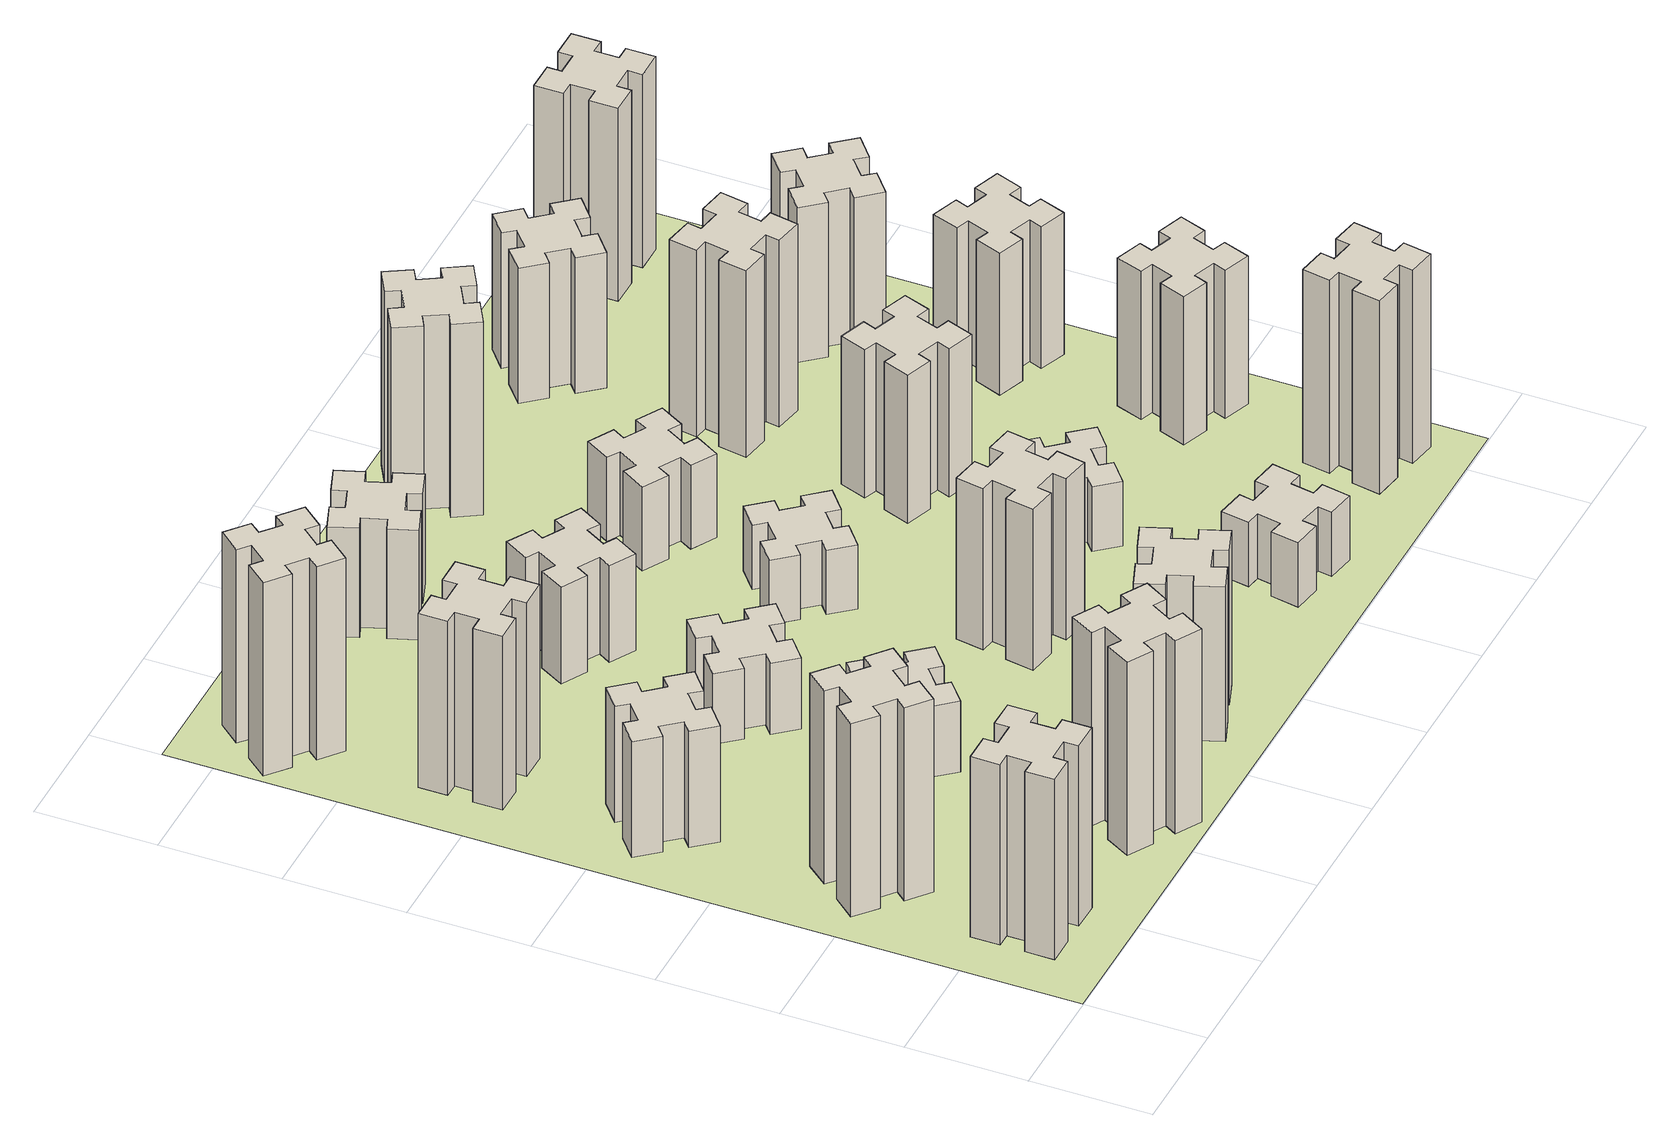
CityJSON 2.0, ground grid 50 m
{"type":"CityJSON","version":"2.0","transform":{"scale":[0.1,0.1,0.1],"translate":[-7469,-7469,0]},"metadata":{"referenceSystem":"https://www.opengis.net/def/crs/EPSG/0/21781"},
"CityObjects":{
"building1":{"type":"Building","attributes":{"class":"1000","function":"1000","usage":"1000","yearOfConstruction":2016,"roofType":"1000","measuredHeight":84,"storeysAboveGround":30,"storeysBelowGround":0},"geometry":[{"type":"Solid","lod":"1","boundaries":[[[[0,1,2,3,4,5,6,7,8,9,10,11,12,13,14,15,16,17,18,19]],[[17,16,20,21]],[[16,15,22,20]],[[15,14,23,22]],[[14,13,24,23]],[[13,12,25,24]],[[12,11,26,25]],[[11,10,27,26]],[[10,9,28,27]],[[9,8,29,28]],[[8,7,30,29]],[[7,6,31,30]],[[6,5,32,31]],[[5,4,33,32]],[[4,3,34,33]],[[3,2,35,34]],[[2,1,36,35]],[[1,0,37,36]],[[0,19,38,37]],[[19,18,39,38]],[[18,17,21,39]],[[24,25,26,27,28,29,30,31,32,33,34,35,36,37,38,39,21,20,22,23]]]]}]},
"building2":{"type":"Building","attributes":{"class":"1000","function":"1000","usage":"1000","yearOfConstruction":2016,"roofType":"1000","measuredHeight":90,"storeysAboveGround":30,"storeysBelowGround":0},"geometry":[{"type":"Solid","lod":"1","boundaries":[[[[40,41,42,43,44,45,46,47,48,49,50,51,52,53,54,55,56,57,58,59]],[[57,56,60,61]],[[56,55,62,60]],[[55,54,63,62]],[[54,53,64,63]],[[53,52,65,64]],[[52,51,66,65]],[[51,50,67,66]],[[50,49,68,67]],[[49,48,69,68]],[[48,47,70,69]],[[47,46,71,70]],[[46,45,72,71]],[[45,44,73,72]],[[44,43,74,73]],[[43,42,75,74]],[[42,41,76,75]],[[41,40,77,76]],[[40,59,78,77]],[[59,58,79,78]],[[58,57,61,79]],[[64,65,66,67,68,69,70,71,72,73,74,75,76,77,78,79,61,60,62,63]]]]}]},
"building3":{"type":"Building","attributes":{"class":"1000","function":"1000","usage":"1000","yearOfConstruction":2016,"roofType":"1000","measuredHeight":54,"storeysAboveGround":30,"storeysBelowGround":0},"geometry":[{"type":"Solid","lod":"1","boundaries":[[[[80,81,82,83,84,85,86,87,88,89,90,91,92,93,94,95,96,97,98,99]],[[97,96,100,101]],[[96,95,102,100]],[[95,94,103,102]],[[94,93,104,103]],[[93,92,105,104]],[[92,91,106,105]],[[91,90,107,106]],[[90,89,108,107]],[[89,88,109,108]],[[88,87,110,109]],[[87,86,111,110]],[[86,85,112,111]],[[85,84,113,112]],[[84,83,114,113]],[[83,82,115,114]],[[82,81,116,115]],[[81,80,117,116]],[[80,99,118,117]],[[99,98,119,118]],[[98,97,101,119]],[[104,105,106,107,108,109,110,111,112,113,114,115,116,117,118,119,101,100,102,103]]]]}]},
"building4":{"type":"Building","attributes":{"class":"1000","function":"1000","usage":"1000","yearOfConstruction":2016,"roofType":"1000","measuredHeight":81,"storeysAboveGround":30,"storeysBelowGround":0},"geometry":[{"type":"Solid","lod":"1","boundaries":[[[[120,121,122,123,124,125,126,127,128,129,130,131,132,133,134,135,136,137,138,139]],[[137,136,140,141]],[[136,135,142,140]],[[135,134,143,142]],[[134,133,144,143]],[[133,132,145,144]],[[132,131,146,145]],[[131,130,147,146]],[[130,129,148,147]],[[129,128,149,148]],[[128,127,150,149]],[[127,126,151,150]],[[126,125,152,151]],[[125,124,153,152]],[[124,123,154,153]],[[123,122,155,154]],[[122,121,156,155]],[[121,120,157,156]],[[120,139,158,157]],[[139,138,159,158]],[[138,137,141,159]],[[144,145,146,147,148,149,150,151,152,153,154,155,156,157,158,159,141,140,142,143]]]]}]},
"building5":{"type":"Building","attributes":{"class":"1000","function":"1000","usage":"1000","yearOfConstruction":2016,"roofType":"1000","measuredHeight":90,"storeysAboveGround":30,"storeysBelowGround":0},"geometry":[{"type":"Solid","lod":"1","boundaries":[[[[160,161,162,163,164,165,166,167,168,169,170,171,172,173,174,175,176,177,178,179]],[[177,176,180,181]],[[176,175,182,180]],[[175,174,183,182]],[[174,173,184,183]],[[173,172,185,184]],[[172,171,186,185]],[[171,170,187,186]],[[170,169,188,187]],[[169,168,189,188]],[[168,167,190,189]],[[167,166,191,190]],[[166,165,192,191]],[[165,164,193,192]],[[164,163,194,193]],[[163,162,195,194]],[[162,161,196,195]],[[161,160,197,196]],[[160,179,198,197]],[[179,178,199,198]],[[178,177,181,199]],[[184,185,186,187,188,189,190,191,192,193,194,195,196,197,198,199,181,180,182,183]]]]}]},
"building6":{"type":"Building","attributes":{"class":"1000","function":"1000","usage":"1000","yearOfConstruction":2016,"roofType":"1000","measuredHeight":90,"storeysAboveGround":30,"storeysBelowGround":0},"geometry":[{"type":"Solid","lod":"1","boundaries":[[[[200,201,202,203,204,205,206,207,208,209,210,211,212,213,214,215,216,217,218,219]],[[217,216,220,221]],[[216,215,222,220]],[[215,214,223,222]],[[214,213,224,223]],[[213,212,225,224]],[[212,211,226,225]],[[211,210,227,226]],[[210,209,228,227]],[[209,208,229,228]],[[208,207,230,229]],[[207,206,231,230]],[[206,205,232,231]],[[205,204,233,232]],[[204,203,234,233]],[[203,202,235,234]],[[202,201,236,235]],[[201,200,237,236]],[[200,219,238,237]],[[219,218,239,238]],[[218,217,221,239]],[[224,225,226,227,228,229,230,231,232,233,234,235,236,237,238,239,221,220,222,223]]]]}]},
"building7":{"type":"Building","attributes":{"class":"1000","function":"1000","usage":"1000","yearOfConstruction":2016,"roofType":"1000","measuredHeight":33,"storeysAboveGround":30,"storeysBelowGround":0},"geometry":[{"type":"Solid","lod":"1","boundaries":[[[[240,241,242,243,244,245,246,247,248,249,250,251,252,253,254,255,256,257,258,259]],[[257,256,260,261]],[[256,255,262,260]],[[255,254,263,262]],[[254,253,264,263]],[[253,252,265,264]],[[252,251,266,265]],[[251,250,267,266]],[[250,249,268,267]],[[249,248,269,268]],[[248,247,270,269]],[[247,246,271,270]],[[246,245,272,271]],[[245,244,273,272]],[[244,243,274,273]],[[243,242,275,274]],[[242,241,276,275]],[[241,240,277,276]],[[240,259,278,277]],[[259,258,279,278]],[[258,257,261,279]],[[264,265,266,267,268,269,270,271,272,273,274,275,276,277,278,279,261,260,262,263]]]]}]},
"building8":{"type":"Building","attributes":{"class":"1000","function":"1000","usage":"1000","yearOfConstruction":2016,"roofType":"1000","measuredHeight":33,"storeysAboveGround":30,"storeysBelowGround":0},"geometry":[{"type":"Solid","lod":"1","boundaries":[[[[280,281,282,283,284,285,286,287,288,289,290,291,292,293,294,295,296,297,298,299]],[[297,296,300,301]],[[296,295,302,300]],[[295,294,303,302]],[[294,293,304,303]],[[293,292,305,304]],[[292,291,306,305]],[[291,290,307,306]],[[290,289,308,307]],[[289,288,309,308]],[[288,287,310,309]],[[287,286,311,310]],[[286,285,312,311]],[[285,284,313,312]],[[284,283,314,313]],[[283,282,315,314]],[[282,281,316,315]],[[281,280,317,316]],[[280,299,318,317]],[[299,298,319,318]],[[298,297,301,319]],[[304,305,306,307,308,309,310,311,312,313,314,315,316,317,318,319,301,300,302,303]]]]}]},
"building9":{"type":"Building","attributes":{"class":"1000","function":"1000","usage":"1000","yearOfConstruction":2016,"roofType":"1000","measuredHeight":72,"storeysAboveGround":30,"storeysBelowGround":0},"geometry":[{"type":"Solid","lod":"1","boundaries":[[[[320,321,322,323,324,325,326,327,328,329,330,331,332,333,334,335,336,337,338,339]],[[337,336,340,341]],[[336,335,342,340]],[[335,334,343,342]],[[334,333,344,343]],[[333,332,345,344]],[[332,331,346,345]],[[331,330,347,346]],[[330,329,348,347]],[[329,328,349,348]],[[328,327,350,349]],[[327,326,351,350]],[[326,325,352,351]],[[325,324,353,352]],[[324,323,354,353]],[[323,322,355,354]],[[322,321,356,355]],[[321,320,357,356]],[[320,339,358,357]],[[339,338,359,358]],[[338,337,341,359]],[[344,345,346,347,348,349,350,351,352,353,354,355,356,357,358,359,341,340,342,343]]]]}]},
"building10":{"type":"Building","attributes":{"class":"1000","function":"1000","usage":"1000","yearOfConstruction":2016,"roofType":"1000","measuredHeight":45,"storeysAboveGround":30,"storeysBelowGround":0},"geometry":[{"type":"Solid","lod":"1","boundaries":[[[[360,361,362,363,364,365,366,367,368,369,370,371,372,373,374,375,376,377,378,379]],[[377,376,380,381]],[[376,375,382,380]],[[375,374,383,382]],[[374,373,384,383]],[[373,372,385,384]],[[372,371,386,385]],[[371,370,387,386]],[[370,369,388,387]],[[369,368,389,388]],[[368,367,390,389]],[[367,366,391,390]],[[366,365,392,391]],[[365,364,393,392]],[[364,363,394,393]],[[363,362,395,394]],[[362,361,396,395]],[[361,360,397,396]],[[360,379,398,397]],[[379,378,399,398]],[[378,377,381,399]],[[384,385,386,387,388,389,390,391,392,393,394,395,396,397,398,399,381,380,382,383]]]]}]},
"building11":{"type":"Building","attributes":{"class":"1000","function":"1000","usage":"1000","yearOfConstruction":2016,"roofType":"1000","measuredHeight":51,"storeysAboveGround":30,"storeysBelowGround":0},"geometry":[{"type":"Solid","lod":"1","boundaries":[[[[400,401,402,403,404,405,406,407,408,409,410,411,412,413,414,415,416,417,418,419]],[[417,416,420,421]],[[416,415,422,420]],[[415,414,423,422]],[[414,413,424,423]],[[413,412,425,424]],[[412,411,426,425]],[[411,410,427,426]],[[410,409,428,427]],[[409,408,429,428]],[[408,407,430,429]],[[407,406,431,430]],[[406,405,432,431]],[[405,404,433,432]],[[404,403,434,433]],[[403,402,435,434]],[[402,401,436,435]],[[401,400,437,436]],[[400,419,438,437]],[[419,418,439,438]],[[418,417,421,439]],[[424,425,426,427,428,429,430,431,432,433,434,435,436,437,438,439,421,420,422,423]]]]}]},
"building12":{"type":"Building","attributes":{"class":"1000","function":"1000","usage":"1000","yearOfConstruction":2016,"roofType":"1000","measuredHeight":75,"storeysAboveGround":30,"storeysBelowGround":0},"geometry":[{"type":"Solid","lod":"1","boundaries":[[[[440,441,442,443,444,445,446,447,448,449,450,451,452,453,454,455,456,457,458,459]],[[457,456,460,461]],[[456,455,462,460]],[[455,454,463,462]],[[454,453,464,463]],[[453,452,465,464]],[[452,451,466,465]],[[451,450,467,466]],[[450,449,468,467]],[[449,448,469,468]],[[448,447,470,469]],[[447,446,471,470]],[[446,445,472,471]],[[445,444,473,472]],[[444,443,474,473]],[[443,442,475,474]],[[442,441,476,475]],[[441,440,477,476]],[[440,459,478,477]],[[459,458,479,478]],[[458,457,461,479]],[[464,465,466,467,468,469,470,471,472,473,474,475,476,477,478,479,461,460,462,463]]]]}]},
"building13":{"type":"Building","attributes":{"class":"1000","function":"1000","usage":"1000","yearOfConstruction":2016,"roofType":"1000","measuredHeight":30,"storeysAboveGround":30,"storeysBelowGround":0},"geometry":[{"type":"Solid","lod":"1","boundaries":[[[[480,481,482,483,484,485,486,487,488,489,490,491,492,493,494,495,496,497,498,499]],[[497,496,500,501]],[[496,495,502,500]],[[495,494,503,502]],[[494,493,504,503]],[[493,492,505,504]],[[492,491,506,505]],[[491,490,507,506]],[[490,489,508,507]],[[489,488,509,508]],[[488,487,510,509]],[[487,486,511,510]],[[486,485,512,511]],[[485,484,513,512]],[[484,483,514,513]],[[483,482,515,514]],[[482,481,516,515]],[[481,480,517,516]],[[480,499,518,517]],[[499,498,519,518]],[[498,497,501,519]],[[504,505,506,507,508,509,510,511,512,513,514,515,516,517,518,519,501,500,502,503]]]]}]},
"building14":{"type":"Building","attributes":{"class":"1000","function":"1000","usage":"1000","yearOfConstruction":2016,"roofType":"1000","measuredHeight":39,"storeysAboveGround":30,"storeysBelowGround":0},"geometry":[{"type":"Solid","lod":"1","boundaries":[[[[520,521,522,523,524,525,526,527,528,529,530,531,532,533,534,535,536,537,538,539]],[[537,536,540,541]],[[536,535,542,540]],[[535,534,543,542]],[[534,533,544,543]],[[533,532,545,544]],[[532,531,546,545]],[[531,530,547,546]],[[530,529,548,547]],[[529,528,549,548]],[[528,527,550,549]],[[527,526,551,550]],[[526,525,552,551]],[[525,524,553,552]],[[524,523,554,553]],[[523,522,555,554]],[[522,521,556,555]],[[521,520,557,556]],[[520,539,558,557]],[[539,538,559,558]],[[538,537,541,559]],[[544,545,546,547,548,549,550,551,552,553,554,555,556,557,558,559,541,540,542,543]]]]}]},
"building15":{"type":"Building","attributes":{"class":"1000","function":"1000","usage":"1000","yearOfConstruction":2016,"roofType":"1000","measuredHeight":30,"storeysAboveGround":30,"storeysBelowGround":0},"geometry":[{"type":"Solid","lod":"1","boundaries":[[[[560,561,562,563,564,565,566,567,568,569,570,571,572,573,574,575,576,577,578,579]],[[577,576,580,581]],[[576,575,582,580]],[[575,574,583,582]],[[574,573,584,583]],[[573,572,585,584]],[[572,571,586,585]],[[571,570,587,586]],[[570,569,588,587]],[[569,568,589,588]],[[568,567,590,589]],[[567,566,591,590]],[[566,565,592,591]],[[565,564,593,592]],[[564,563,594,593]],[[563,562,595,594]],[[562,561,596,595]],[[561,560,597,596]],[[560,579,598,597]],[[579,578,599,598]],[[578,577,581,599]],[[584,585,586,587,588,589,590,591,592,593,594,595,596,597,598,599,581,580,582,583]]]]}]},
"building16":{"type":"Building","attributes":{"class":"1000","function":"1000","usage":"1000","yearOfConstruction":2016,"roofType":"1000","measuredHeight":90,"storeysAboveGround":30,"storeysBelowGround":0},"geometry":[{"type":"Solid","lod":"1","boundaries":[[[[600,601,602,603,604,605,606,607,608,609,610,611,612,613,614,615,616,617,618,619]],[[617,616,620,621]],[[616,615,622,620]],[[615,614,623,622]],[[614,613,624,623]],[[613,612,625,624]],[[612,611,626,625]],[[611,610,627,626]],[[610,609,628,627]],[[609,608,629,628]],[[608,607,630,629]],[[607,606,631,630]],[[606,605,632,631]],[[605,604,633,632]],[[604,603,634,633]],[[603,602,635,634]],[[602,601,636,635]],[[601,600,637,636]],[[600,619,638,637]],[[619,618,639,638]],[[618,617,621,639]],[[624,625,626,627,628,629,630,631,632,633,634,635,636,637,638,639,621,620,622,623]]]]}]},
"building17":{"type":"Building","attributes":{"class":"1000","function":"1000","usage":"1000","yearOfConstruction":2016,"roofType":"1000","measuredHeight":30,"storeysAboveGround":30,"storeysBelowGround":0},"geometry":[{"type":"Solid","lod":"1","boundaries":[[[[640,641,642,643,644,645,646,647,648,649,650,651,652,653,654,655,656,657,658,659]],[[657,656,660,661]],[[656,655,662,660]],[[655,654,663,662]],[[654,653,664,663]],[[653,652,665,664]],[[652,651,666,665]],[[651,650,667,666]],[[650,649,668,667]],[[649,648,669,668]],[[648,647,670,669]],[[647,646,671,670]],[[646,645,672,671]],[[645,644,673,672]],[[644,643,674,673]],[[643,642,675,674]],[[642,641,676,675]],[[641,640,677,676]],[[640,659,678,677]],[[659,658,679,678]],[[658,657,661,679]],[[664,665,666,667,668,669,670,671,672,673,674,675,676,677,678,679,661,660,662,663]]]]}]},
"building18":{"type":"Building","attributes":{"class":"1000","function":"1000","usage":"1000","yearOfConstruction":2016,"roofType":"1000","measuredHeight":69,"storeysAboveGround":30,"storeysBelowGround":0},"geometry":[{"type":"Solid","lod":"1","boundaries":[[[[680,681,682,683,684,685,686,687,688,689,690,691,692,693,694,695,696,697,698,699]],[[697,696,700,701]],[[696,695,702,700]],[[695,694,703,702]],[[694,693,704,703]],[[693,692,705,704]],[[692,691,706,705]],[[691,690,707,706]],[[690,689,708,707]],[[689,688,709,708]],[[688,687,710,709]],[[687,686,711,710]],[[686,685,712,711]],[[685,684,713,712]],[[684,683,714,713]],[[683,682,715,714]],[[682,681,716,715]],[[681,680,717,716]],[[680,699,718,717]],[[699,698,719,718]],[[698,697,701,719]],[[704,705,706,707,708,709,710,711,712,713,714,715,716,717,718,719,701,700,702,703]]]]}]},
"building19":{"type":"Building","attributes":{"class":"1000","function":"1000","usage":"1000","yearOfConstruction":2016,"roofType":"1000","measuredHeight":87,"storeysAboveGround":30,"storeysBelowGround":0},"geometry":[{"type":"Solid","lod":"1","boundaries":[[[[720,721,722,723,724,725,726,727,728,729,730,731,732,733,734,735,736,737,738,739]],[[737,736,740,741]],[[736,735,742,740]],[[735,734,743,742]],[[734,733,744,743]],[[733,732,745,744]],[[732,731,746,745]],[[731,730,747,746]],[[730,729,748,747]],[[729,728,749,748]],[[728,727,750,749]],[[727,726,751,750]],[[726,725,752,751]],[[725,724,753,752]],[[724,723,754,753]],[[723,722,755,754]],[[722,721,756,755]],[[721,720,757,756]],[[720,739,758,757]],[[739,738,759,758]],[[738,737,741,759]],[[744,745,746,747,748,749,750,751,752,753,754,755,756,757,758,759,741,740,742,743]]]]}]},
"building20":{"type":"Building","attributes":{"class":"1000","function":"1000","usage":"1000","yearOfConstruction":2016,"roofType":"1000","measuredHeight":90,"storeysAboveGround":30,"storeysBelowGround":0},"geometry":[{"type":"Solid","lod":"1","boundaries":[[[[760,761,762,763,764,765,766,767,768,769,770,771,772,773,774,775,776,777,778,779]],[[777,776,780,781]],[[776,775,782,780]],[[775,774,783,782]],[[774,773,784,783]],[[773,772,785,784]],[[772,771,786,785]],[[771,770,787,786]],[[770,769,788,787]],[[769,768,789,788]],[[768,767,790,789]],[[767,766,791,790]],[[766,765,792,791]],[[765,764,793,792]],[[764,763,794,793]],[[763,762,795,794]],[[762,761,796,795]],[[761,760,797,796]],[[760,779,798,797]],[[779,778,799,798]],[[778,777,781,799]],[[784,785,786,787,788,789,790,791,792,793,794,795,796,797,798,799,781,780,782,783]]]]}]},
"building21":{"type":"Building","attributes":{"class":"1000","function":"1000","usage":"1000","yearOfConstruction":2016,"roofType":"1000","measuredHeight":63,"storeysAboveGround":30,"storeysBelowGround":0},"geometry":[{"type":"Solid","lod":"1","boundaries":[[[[800,801,802,803,804,805,806,807,808,809,810,811,812,813,814,815,816,817,818,819]],[[817,816,820,821]],[[816,815,822,820]],[[815,814,823,822]],[[814,813,824,823]],[[813,812,825,824]],[[812,811,826,825]],[[811,810,827,826]],[[810,809,828,827]],[[809,808,829,828]],[[808,807,830,829]],[[807,806,831,830]],[[806,805,832,831]],[[805,804,833,832]],[[804,803,834,833]],[[803,802,835,834]],[[802,801,836,835]],[[801,800,837,836]],[[800,819,838,837]],[[819,818,839,838]],[[818,817,821,839]],[[824,825,826,827,828,829,830,831,832,833,834,835,836,837,838,839,821,820,822,823]]]]}]},
"building22":{"type":"Building","attributes":{"class":"1000","function":"1000","usage":"1000","yearOfConstruction":2016,"roofType":"1000","measuredHeight":69,"storeysAboveGround":30,"storeysBelowGround":0},"geometry":[{"type":"Solid","lod":"1","boundaries":[[[[840,841,842,843,844,845,846,847,848,849,850,851,852,853,854,855,856,857,858,859]],[[857,856,860,861]],[[856,855,862,860]],[[855,854,863,862]],[[854,853,864,863]],[[853,852,865,864]],[[852,851,866,865]],[[851,850,867,866]],[[850,849,868,867]],[[849,848,869,868]],[[848,847,870,869]],[[847,846,871,870]],[[846,845,872,871]],[[845,844,873,872]],[[844,843,874,873]],[[843,842,875,874]],[[842,841,876,875]],[[841,840,877,876]],[[840,859,878,877]],[[859,858,879,878]],[[858,857,861,879]],[[864,865,866,867,868,869,870,871,872,873,874,875,876,877,878,879,861,860,862,863]]]]}]},
"building23":{"type":"Building","attributes":{"class":"1000","function":"1000","usage":"1000","yearOfConstruction":2016,"roofType":"1000","measuredHeight":66,"storeysAboveGround":30,"storeysBelowGround":0},"geometry":[{"type":"Solid","lod":"1","boundaries":[[[[880,881,882,883,884,885,886,887,888,889,890,891,892,893,894,895,896,897,898,899]],[[897,896,900,901]],[[896,895,902,900]],[[895,894,903,902]],[[894,893,904,903]],[[893,892,905,904]],[[892,891,906,905]],[[891,890,907,906]],[[890,889,908,907]],[[889,888,909,908]],[[888,887,910,909]],[[887,886,911,910]],[[886,885,912,911]],[[885,884,913,912]],[[884,883,914,913]],[[883,882,915,914]],[[882,881,916,915]],[[881,880,917,916]],[[880,899,918,917]],[[899,898,919,918]],[[898,897,901,919]],[[904,905,906,907,908,909,910,911,912,913,914,915,916,917,918,919,901,900,902,903]]]]}]},
"building24":{"type":"Building","attributes":{"class":"1000","function":"1000","usage":"1000","yearOfConstruction":2016,"roofType":"1000","measuredHeight":72,"storeysAboveGround":30,"storeysBelowGround":0},"geometry":[{"type":"Solid","lod":"1","boundaries":[[[[920,921,922,923,924,925,926,927,928,929,930,931,932,933,934,935,936,937,938,939]],[[937,936,940,941]],[[936,935,942,940]],[[935,934,943,942]],[[934,933,944,943]],[[933,932,945,944]],[[932,931,946,945]],[[931,930,947,946]],[[930,929,948,947]],[[929,928,949,948]],[[928,927,950,949]],[[927,926,951,950]],[[926,925,952,951]],[[925,924,953,952]],[[924,923,954,953]],[[923,922,955,954]],[[922,921,956,955]],[[921,920,957,956]],[[920,939,958,957]],[[939,938,959,958]],[[938,937,941,959]],[[944,945,946,947,948,949,950,951,952,953,954,955,956,957,958,959,941,940,942,943]]]]}]},
"building25":{"type":"Building","attributes":{"class":"1000","function":"1000","usage":"1000","yearOfConstruction":2016,"roofType":"1000","measuredHeight":90,"storeysAboveGround":30,"storeysBelowGround":0},"geometry":[{"type":"Solid","lod":"1","boundaries":[[[[960,961,962,963,964,965,966,967,968,969,970,971,972,973,974,975,976,977,978,979]],[[977,976,980,981]],[[976,975,982,980]],[[975,974,983,982]],[[974,973,984,983]],[[973,972,985,984]],[[972,971,986,985]],[[971,970,987,986]],[[970,969,988,987]],[[969,968,989,988]],[[968,967,990,989]],[[967,966,991,990]],[[966,965,992,991]],[[965,964,993,992]],[[964,963,994,993]],[[963,962,995,994]],[[962,961,996,995]],[[961,960,997,996]],[[960,979,998,997]],[[979,978,999,998]],[[978,977,981,999]],[[984,985,986,987,988,989,990,991,992,993,994,995,996,997,998,999,981,980,982,983]]]]}]},
"landuse1":{"type":"LandUse","attributes":{"name":"plot1","function":"1010"},"geometry":[{"type":"MultiSurface","lod":"1","boundaries":[[[1000,1001,1002,1003]]]}]}
},
"vertices":[
[265,425,0],[265,325,0],[205,325,0],[205,205,0],[325,205,0],[325,265,0],[425,265,0],[425,205,0],[545,205,0],[545,325,0],[485,325,0],[485,425,0],[545,425,0],[545,545,0],[425,545,0],[425,485,0],[325,485,0],[325,545,0],[205,545,0],[205,425,0],[325,485,840],[325,545,840],[425,485,840],[425,545,840],[545,545,840],[545,425,840],[485,425,840],[485,325,840],[545,325,840],[545,205,840],[425,205,840],[425,265,840],[325,265,840],[325,205,840],[205,205,840],[205,325,840],[265,325,840],[265,425,840],[205,425,840],[205,545,840],
[484,1067,0],[408,1132,0],[446,1178,0],[354,1255,0],[277,1163,0],[323,1124,0],[259,1048,0],[213,1086,0],[136,994,0],[228,917,0],[266,963,0],[343,899,0],[304,853,0],[396,776,0],[473,868,0],[427,906,0],[492,983,0],[538,944,0],[615,1036,0],[523,1113,0],[492,983,900],[538,944,900],[427,906,900],[473,868,900],[396,776,900],[304,853,900],[343,899,900],[266,963,900],[228,917,900],[136,994,900],[213,1086,900],[259,1048,900],[323,1124,900],[277,1163,900],[354,1255,900],[446,1178,900],[408,1132,900],[484,1067,900],[523,1113,900],[615,1036,900],
[492,1888,0],[427,1964,0],[473,2003,0],[396,2095,0],[304,2018,0],[343,1972,0],[266,1907,0],[228,1953,0],[136,1876,0],[213,1784,0],[259,1823,0],[323,1746,0],[277,1708,0],[354,1616,0],[446,1693,0],[408,1739,0],[484,1803,0],[523,1757,0],[615,1834,0],[538,1926,0],[484,1803,540],[523,1757,540],[408,1739,540],[446,1693,540],[354,1616,540],[277,1708,540],[323,1746,540],[259,1823,540],[213,1784,540],[136,1876,540],[228,1953,540],[266,1907,540],[343,1972,540],[304,2018,540],[396,2095,540],[473,2003,540],[427,1964,540],[492,1888,540],[538,1926,540],[615,1834,540],
[485,2545,0],[485,2645,0],[545,2645,0],[545,2765,0],[425,2765,0],[425,2705,0],[325,2705,0],[325,2765,0],[205,2765,0],[205,2645,0],[265,2645,0],[265,2545,0],[205,2545,0],[205,2425,0],[325,2425,0],[325,2485,0],[425,2485,0],[425,2425,0],[545,2425,0],[545,2545,0],[425,2485,810],[425,2425,810],[325,2485,810],[325,2425,810],[205,2425,810],[205,2545,810],[265,2545,810],[265,2645,810],[205,2645,810],[205,2765,810],[325,2765,810],[325,2705,810],[425,2705,810],[425,2765,810],[545,2765,810],[545,2645,810],[485,2645,810],[485,2545,810],[545,2545,810],[545,2425,810],
[1214,346,0],[1127,396,0],[1157,448,0],[1053,508,0],[993,404,0],[1045,374,0],[995,287,0],[943,317,0],[883,213,0],[987,153,0],[1017,205,0],[1104,155,0],[1074,103,0],[1178,43,0],[1238,147,0],[1186,177,0],[1236,264,0],[1288,234,0],[1348,338,0],[1244,398,0],[1236,264,900],[1288,234,900],[1186,177,900],[1238,147,900],[1178,43,900],[1074,103,900],[1104,155,900],[1017,205,900],[987,153,900],[883,213,900],[943,317,900],[995,287,900],[1045,374,900],[993,404,900],[1053,508,900],[1157,448,900],[1127,396,900],[1214,346,900],[1244,398,900],[1348,338,900],
[384,3387,0],[308,3452,0],[346,3498,0],[254,3575,0],[177,3483,0],[223,3444,0],[159,3368,0],[113,3406,0],[36,3314,0],[128,3237,0],[166,3283,0],[243,3219,0],[204,3173,0],[296,3096,0],[373,3188,0],[327,3226,0],[392,3303,0],[438,3264,0],[515,3356,0],[423,3433,0],[392,3303,900],[438,3264,900],[327,3226,900],[373,3188,900],[296,3096,900],[204,3173,900],[243,3219,900],[166,3283,900],[128,3237,900],[36,3314,900],[113,3406,900],[159,3368,900],[223,3444,900],[177,3483,900],[254,3575,900],[346,3498,900],[308,3452,900],[384,3387,900],[423,3433,900],[515,3356,900],
[1083,1332,0],[1006,1267,0],[968,1313,0],[876,1236,0],[953,1144,0],[999,1183,0],[1063,1106,0],[1017,1068,0],[1094,976,0],[1186,1053,0],[1148,1099,0],[1224,1163,0],[1263,1117,0],[1355,1194,0],[1278,1286,0],[1232,1248,0],[1167,1324,0],[1213,1363,0],[1136,1455,0],[1044,1378,0],[1167,1324,330],[1213,1363,330],[1232,1248,330],[1278,1286,330],[1355,1194,330],[1263,1117,330],[1224,1163,330],[1148,1099,330],[1186,1053,330],[1094,976,330],[1017,1068,330],[1063,1106,330],[999,1183,330],[953,1144,330],[876,1236,330],[968,1313,330],[1006,1267,330],[1083,1332,330],[1044,1378,330],[1136,1455,330],
[1083,1972,0],[1006,1907,0],[968,1953,0],[876,1876,0],[953,1784,0],[999,1823,0],[1063,1746,0],[1017,1708,0],[1094,1616,0],[1186,1693,0],[1148,1739,0],[1224,1803,0],[1263,1757,0],[1355,1834,0],[1278,1926,0],[1232,1888,0],[1167,1964,0],[1213,2003,0],[1136,2095,0],[1044,2018,0],[1167,1964,330],[1213,2003,330],[1232,1888,330],[1278,1926,330],[1355,1834,330],[1263,1757,330],[1224,1803,330],[1148,1739,330],[1186,1693,330],[1094,1616,330],[1017,1708,330],[1063,1746,330],[999,1823,330],[953,1784,330],[876,1876,330],[968,1953,330],[1006,1907,330],[1083,1972,330],[1044,2018,330],[1136,2095,330],
[1765,496,0],[1671,462,0],[1650,518,0],[1537,477,0],[1579,364,0],[1635,385,0],[1669,291,0],[1613,270,0],[1654,157,0],[1767,199,0],[1746,255,0],[1840,289,0],[1860,233,0],[1973,274,0],[1932,387,0],[1876,366,0],[1842,460,0],[1898,480,0],[1857,593,0],[1744,552,0],[1842,460,720],[1898,480,720],[1876,366,720],[1932,387,720],[1973,274,720],[1860,233,720],[1840,289,720],[1746,255,720],[1767,199,720],[1654,157,720],[1613,270,720],[1669,291,720],[1635,385,720],[1579,364,720],[1537,477,720],[1650,518,720],[1671,462,720],[1765,496,720],[1744,552,720],[1857,593,720],
[1117,2525,0],[1204,2475,0],[1174,2423,0],[1278,2363,0],[1338,2467,0],[1286,2497,0],[1336,2584,0],[1388,2554,0],[1448,2658,0],[1344,2718,0],[1314,2666,0],[1227,2716,0],[1257,2768,0],[1153,2828,0],[1093,2724,0],[1145,2694,0],[1095,2607,0],[1043,2637,0],[983,2533,0],[1087,2473,0],[1095,2607,450],[1043,2637,450],[1145,2694,450],[1093,2724,450],[1153,2828,450],[1257,2768,450],[1227,2716,450],[1314,2666,450],[1344,2718,450],[1448,2658,450],[1388,2554,450],[1336,2584,450],[1286,2497,450],[1338,2467,450],[1278,2363,450],[1174,2423,450],[1204,2475,450],[1117,2525,450],[1087,2473,450],[983,2533,450],
[1125,3456,0],[1031,3422,0],[1010,3478,0],[897,3437,0],[939,3324,0],[995,3345,0],[1029,3251,0],[973,3230,0],[1014,3117,0],[1127,3159,0],[1106,3215,0],[1200,3249,0],[1220,3193,0],[1333,3234,0],[1292,3347,0],[1236,3326,0],[1202,3420,0],[1258,3440,0],[1217,3553,0],[1104,3512,0],[1202,3420,510],[1258,3440,510],[1236,3326,510],[1292,3347,510],[1333,3234,510],[1220,3193,510],[1200,3249,510],[1106,3215,510],[1127,3159,510],[1014,3117,510],[973,3230,510],[1029,3251,510],[995,3345,510],[939,3324,510],[897,3437,510],[1010,3478,510],[1031,3422,510],[1125,3456,510],[1104,3512,510],[1217,3553,510],
[2055,1047,0],[2072,1145,0],[2131,1135,0],[2152,1253,0],[2034,1274,0],[2024,1215,0],[1925,1232,0],[1936,1291,0],[1817,1312,0],[1797,1194,0],[1856,1184,0],[1838,1085,0],[1779,1096,0],[1758,977,0],[1877,957,0],[1887,1016,0],[1985,998,0],[1975,939,0],[2093,918,0],[2114,1037,0],[1985,998,750],[1975,939,750],[1887,1016,750],[1877,957,750],[1758,977,750],[1779,1096,750],[1838,1085,750],[1856,1184,750],[1797,1194,750],[1817,1312,750],[1936,1291,750],[1925,1232,750],[2024,1215,750],[2034,1274,750],[2152,1253,750],[2131,1135,750],[2072,1145,750],[2055,1047,750],[2114,1037,750],[2093,918,750],
[1972,1988,0],[1907,2064,0],[1953,2103,0],[1876,2195,0],[1784,2118,0],[1823,2072,0],[1746,2007,0],[1708,2053,0],[1616,1976,0],[1693,1884,0],[1739,1923,0],[1803,1846,0],[1757,1808,0],[1834,1716,0],[1926,1793,0],[1888,1839,0],[1964,1903,0],[2003,1857,0],[2095,1934,0],[2018,2026,0],[1964,1903,300],[2003,1857,300],[1888,1839,300],[1926,1793,300],[1834,1716,300],[1757,1808,300],[1803,1846,300],[1739,1923,300],[1693,1884,300],[1616,1976,300],[1708,2053,300],[1746,2007,300],[1823,2072,300],[1784,2118,300],[1876,2195,300],[1953,2103,300],[1907,2064,300],[1972,1988,300],[2018,2026,300],[2095,1934,300],
[2026,2497,0],[2076,2584,0],[2128,2554,0],[2188,2658,0],[2084,2718,0],[2054,2666,0],[1967,2716,0],[1997,2768,0],[1893,2828,0],[1833,2724,0],[1885,2694,0],[1835,2607,0],[1783,2637,0],[1723,2533,0],[1827,2473,0],[1857,2525,0],[1944,2475,0],[1914,2423,0],[2018,2363,0],[2078,2467,0],[1944,2475,390],[1914,2423,390],[1857,2525,390],[1827,2473,390],[1723,2533,390],[1783,2637,390],[1835,2607,390],[1885,2694,390],[1833,2724,390],[1893,2828,390],[1997,2768,390],[1967,2716,390],[2054,2666,390],[2084,2718,390],[2188,2658,390],[2128,2554,390],[2076,2584,390],[2026,2497,390],[2078,2467,390],[2018,2363,390],
[2596,444,0],[2578,345,0],[2519,356,0],[2498,237,0],[2617,217,0],[2627,276,0],[2725,258,0],[2715,199,0],[2833,178,0],[2854,297,0],[2795,307,0],[2812,405,0],[2871,395,0],[2892,513,0],[2774,534,0],[2764,475,0],[2665,492,0],[2676,551,0],[2557,572,0],[2537,454,0],[2665,492,300],[2676,551,300],[2764,475,300],[2774,534,300],[2892,513,300],[2871,395,300],[2812,405,300],[2795,307,300],[2854,297,300],[2833,178,300],[2715,199,300],[2725,258,300],[2627,276,300],[2617,217,300],[2498,237,300],[2519,356,300],[2578,345,300],[2596,444,300],[2537,454,300],[2557,572,300],
[1844,3556,0],[1757,3506,0],[1727,3558,0],[1623,3498,0],[1683,3394,0],[1735,3424,0],[1785,3337,0],[1733,3307,0],[1793,3203,0],[1897,3263,0],[1867,3315,0],[1954,3365,0],[1984,3313,0],[2088,3373,0],[2028,3477,0],[1976,3447,0],[1926,3534,0],[1978,3564,0],[1918,3668,0],[1814,3608,0],[1926,3534,900],[1978,3564,900],[1976,3447,900],[2028,3477,900],[2088,3373,900],[1984,3313,900],[1954,3365,900],[1867,3315,900],[1897,3263,900],[1793,3203,900],[1733,3307,900],[1785,3337,900],[1735,3424,900],[1683,3394,900],[1623,3498,900],[1727,3558,900],[1757,3506,900],[1844,3556,900],[1814,3608,900],[1918,3668,900],
[2628,1099,0],[2704,1163,0],[2743,1117,0],[2835,1194,0],[2758,1286,0],[2712,1248,0],[2647,1324,0],[2693,1363,0],[2616,1455,0],[2524,1378,0],[2563,1332,0],[2486,1267,0],[2448,1313,0],[2356,1236,0],[2433,1144,0],[2479,1183,0],[2543,1106,0],[2497,1068,0],[2574,976,0],[2666,1053,0],[2543,1106,300],[2497,1068,300],[2479,1183,300],[2433,1144,300],[2356,1236,300],[2448,1313,300],[2486,1267,300],[2563,1332,300],[2524,1378,300],[2616,1455,300],[2693,1363,300],[2647,1324,300],[2712,1248,300],[2758,1286,300],[2835,1194,300],[2743,1117,300],[2704,1163,300],[2628,1099,300],[2666,1053,300],[2574,976,300],
[2682,1771,0],[2716,1865,0],[2772,1844,0],[2813,1957,0],[2700,1998,0],[2680,1942,0],[2586,1976,0],[2607,2032,0],[2494,2073,0],[2453,1960,0],[2509,1940,0],[2475,1846,0],[2419,1867,0],[2377,1754,0],[2490,1713,0],[2511,1769,0],[2605,1735,0],[2584,1679,0],[2697,1637,0],[2738,1750,0],[2605,1735,690],[2584,1679,690],[2511,1769,690],[2490,1713,690],[2377,1754,690],[2419,1867,690],[2475,1846,690],[2509,1940,690],[2453,1960,690],[2494,2073,690],[2607,2032,690],[2586,1976,690],[2680,1942,690],[2700,1998,690],[2813,1957,690],[2772,1844,690],[2716,1865,690],[2682,1771,690],[2738,1750,690],[2697,1637,690],
[2596,2664,0],[2578,2565,0],[2519,2576,0],[2498,2457,0],[2617,2437,0],[2627,2496,0],[2725,2478,0],[2715,2419,0],[2833,2398,0],[2854,2517,0],[2795,2527,0],[2812,2625,0],[2871,2615,0],[2892,2733,0],[2774,2754,0],[2764,2695,0],[2665,2712,0],[2676,2771,0],[2557,2792,0],[2537,2674,0],[2665,2712,870],[2676,2771,870],[2764,2695,870],[2774,2754,870],[2892,2733,870],[2871,2615,870],[2812,2625,870],[2795,2527,870],[2854,2517,870],[2833,2398,870],[2715,2419,870],[2725,2478,870],[2627,2496,870],[2617,2437,870],[2498,2457,870],[2519,2576,870],[2578,2565,870],[2596,2664,870],[2537,2674,870],[2557,2792,870],
[3504,475,0],[3405,492,0],[3416,551,0],[3297,572,0],[3277,454,0],[3336,444,0],[3318,345,0],[3259,356,0],[3238,237,0],[3357,217,0],[3367,276,0],[3465,258,0],[3455,199,0],[3573,178,0],[3594,297,0],[3535,307,0],[3552,405,0],[3611,395,0],[3632,513,0],[3514,534,0],[3552,405,900],[3611,395,900],[3535,307,900],[3594,297,900],[3573,178,900],[3455,199,900],[3465,258,900],[3367,276,900],[3357,217,900],[3238,237,900],[3259,356,900],[3318,345,900],[3336,444,900],[3277,454,900],[3297,572,900],[3416,551,900],[3405,492,900],[3504,475,900],[3514,534,900],[3632,513,900],
[2812,3368,0],[2747,3444,0],[2793,3483,0],[2716,3575,0],[2624,3498,0],[2663,3452,0],[2586,3387,0],[2548,3433,0],[2456,3356,0],[2533,3264,0],[2579,3303,0],[2643,3226,0],[2597,3188,0],[2674,3096,0],[2766,3173,0],[2728,3219,0],[2804,3283,0],[2843,3237,0],[2935,3314,0],[2858,3406,0],[2804,3283,630],[2843,3237,630],[2728,3219,630],[2766,3173,630],[2674,3096,630],[2597,3188,630],[2643,3226,630],[2579,3303,630],[2533,3264,630],[2456,3356,630],[2548,3433,630],[2586,3387,630],[2663,3452,630],[2624,3498,630],[2716,3575,630],[2793,3483,630],[2747,3444,630],[2812,3368,630],[2858,3406,630],[2935,3314,630],
[3351,1029,0],[3445,995,0],[3424,939,0],[3537,897,0],[3578,1010,0],[3522,1031,0],[3556,1125,0],[3612,1104,0],[3653,1217,0],[3540,1258,0],[3520,1202,0],[3426,1236,0],[3447,1292,0],[3334,1333,0],[3293,1220,0],[3349,1200,0],[3315,1106,0],[3259,1127,0],[3217,1014,0],[3330,973,0],[3315,1106,690],[3259,1127,690],[3349,1200,690],[3293,1220,690],[3334,1333,690],[3447,1292,690],[3426,1236,690],[3520,1202,690],[3540,1258,690],[3653,1217,690],[3612,1104,690],[3556,1125,690],[3522,1031,690],[3578,1010,690],[3537,897,690],[3424,939,690],[3445,995,690],[3351,1029,690],[3330,973,690],[3217,1014,690],
[3520,1942,0],[3426,1976,0],[3447,2032,0],[3334,2073,0],[3293,1960,0],[3349,1940,0],[3315,1846,0],[3259,1867,0],[3217,1754,0],[3330,1713,0],[3351,1769,0],[3445,1735,0],[3424,1679,0],[3537,1637,0],[3578,1750,0],[3522,1771,0],[3556,1865,0],[3612,1844,0],[3653,1957,0],[3540,1998,0],[3556,1865,660],[3612,1844,660],[3522,1771,660],[3578,1750,660],[3537,1637,660],[3424,1679,660],[3445,1735,660],[3351,1769,660],[3330,1713,660],[3217,1754,660],[3259,1867,660],[3315,1846,660],[3349,1940,660],[3293,1960,660],[3334,2073,660],[3447,2032,660],[3426,1976,660],[3520,1942,660],[3540,1998,660],[3653,1957,660],
[3219,2463,0],[3283,2386,0],[3237,2348,0],[3314,2256,0],[3406,2333,0],[3368,2379,0],[3444,2443,0],[3483,2397,0],[3575,2474,0],[3498,2566,0],[3452,2528,0],[3387,2604,0],[3433,2643,0],[3356,2735,0],[3264,2658,0],[3303,2612,0],[3226,2547,0],[3188,2593,0],[3096,2516,0],[3173,2424,0],[3226,2547,720],[3188,2593,720],[3303,2612,720],[3264,2658,720],[3356,2735,720],[3433,2643,720],[3387,2604,720],[3452,2528,720],[3498,2566,720],[3575,2474,720],[3483,2397,720],[3444,2443,720],[3368,2379,720],[3406,2333,720],[3314,2256,720],[3237,2348,720],[3283,2386,720],[3219,2463,720],[3173,2424,720],[3096,2516,720],
[3285,3325,0],[3385,3325,0],[3385,3265,0],[3505,3265,0],[3505,3385,0],[3445,3385,0],[3445,3485,0],[3505,3485,0],[3505,3605,0],[3385,3605,0],[3385,3545,0],[3285,3545,0],[3285,3605,0],[3165,3605,0],[3165,3485,0],[3225,3485,0],[3225,3385,0],[3165,3385,0],[3165,3265,0],[3285,3265,0],[3225,3385,900],[3165,3385,900],[3225,3485,900],[3165,3485,900],[3165,3605,900],[3285,3605,900],[3285,3545,900],[3385,3545,900],[3385,3605,900],[3505,3605,900],[3505,3485,900],[3445,3485,900],[3445,3385,900],[3505,3385,900],[3505,3265,900],[3385,3265,900],[3385,3325,900],[3285,3325,900],[3285,3265,900],[3165,3265,900],
[5,3705,0],[3705,3705,0],[3705,5,0],[5,5,0]
]}
